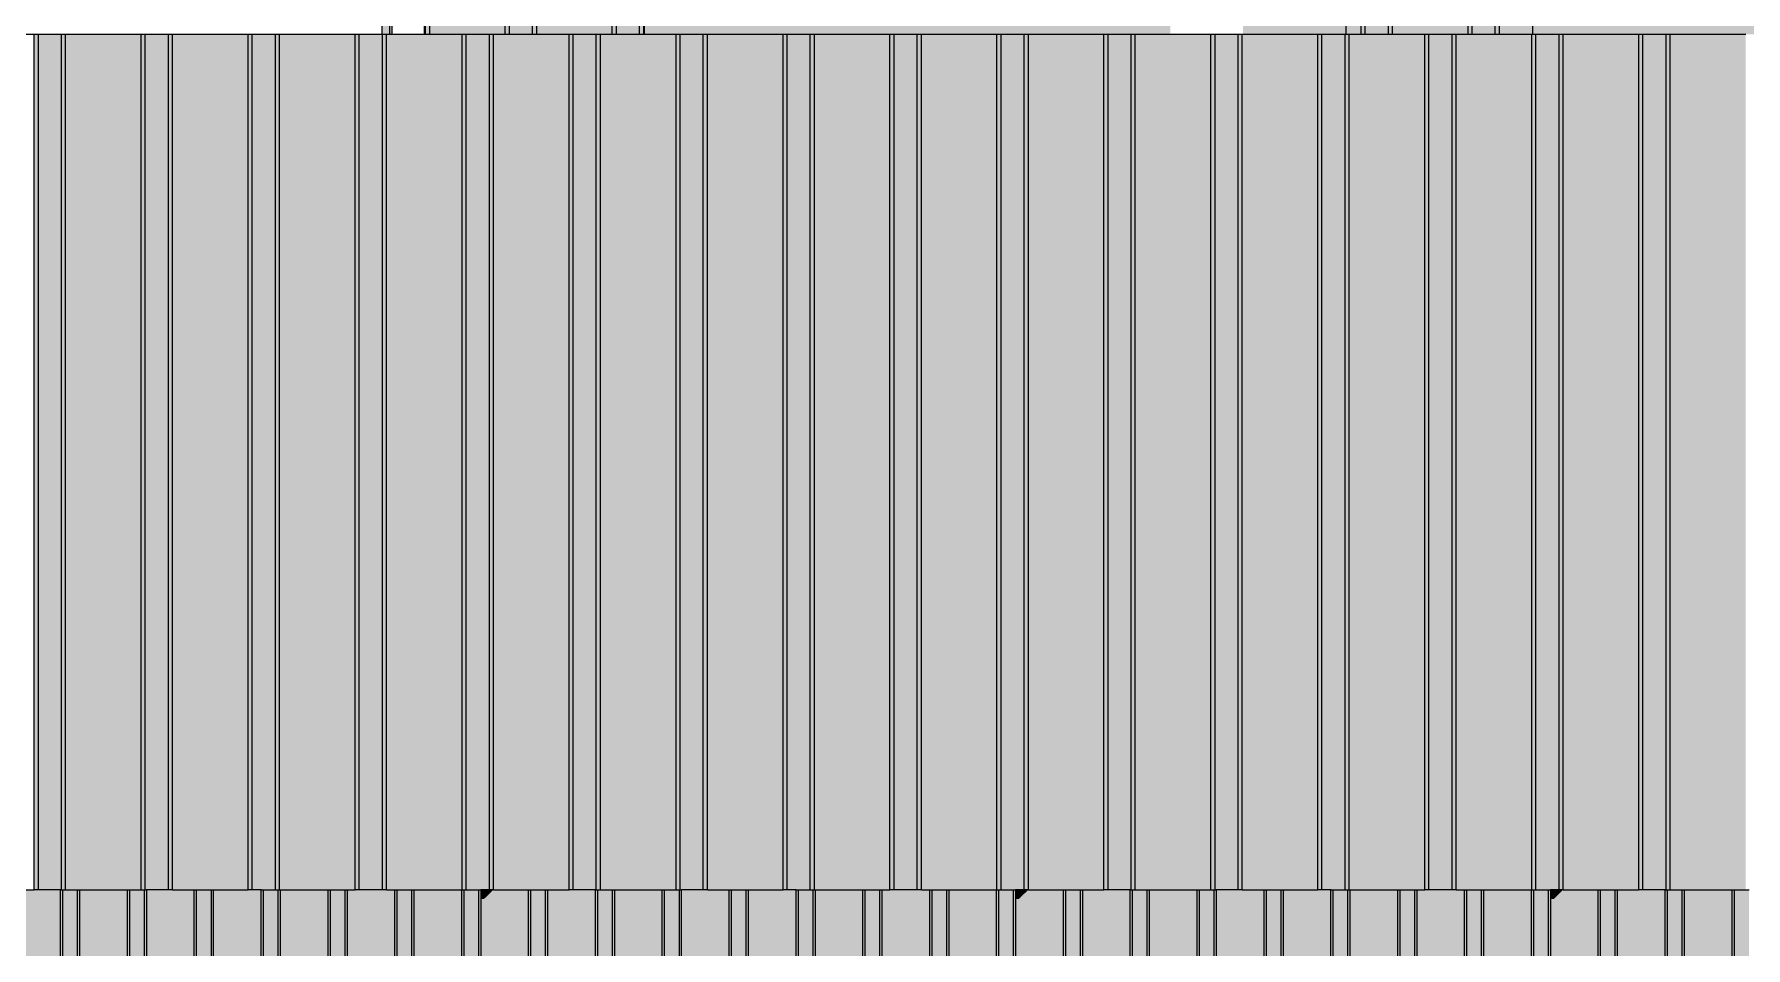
# Model space of a CAD drawing. Header units: millimetres. Extents: x 365175 to 2667127, y -330297 to -162108.
# Drawn here: x 2023077 to 2029477, y -322311 to -318894 of the extents above; entities that cross this region are included whole.
import ezdxf

# ---------------------------------------------------------------- set-up
doc = ezdxf.new("R2010")
doc.units = ezdxf.units.MM
doc.header["$MEASUREMENT"] = 0

# ---------------------------------------------------------------- blocks, each defined once
blk = doc.blocks.new('Élément de coupe_801_2', base_point=(2255931.7, -327094.4))
at = {"linetype": 'Continuous', "lineweight": 0, "true_color": 0x000000}
for points in [[(2023176, -327094.4), (2023176, -322094.4), (2022998.3, -322094.4), (2022998.3, -327094.4)], [(2023016.6, -322387.3), (2023016.6, -327094.4), (2023176, -327094.4), (2023176, -322094.4), (2023073.2, -322094.4), (2023073.2, -322128.5), (2023157.4, -322128.5)], [(2023176, -327094.4), (2023184.7, -327094.4), (2023184.7, -322094.4), (2023176, -322094.4)], [(2023176, -327094.4), (2023184.7, -327094.4), (2023184.7, -322094.4), (2023176, -322094.4)], [(2023239.7, -327094.4), (2023239.7, -322094.4), (2023184.7, -322094.4), (2023184.7, -327094.4)], [(2023239.7, -327094.4), (2023248.3, -327094.4), (2023248.3, -322094.4), (2023239.7, -322094.4)], [(2023426, -327094.4), (2023426, -322094.4), (2023248.3, -322094.4), (2023248.3, -327094.4)], [(2023266.6, -327094.4), (2023426, -327094.4), (2023426, -322094.4), (2023266.6, -322387.3)], [(2023426, -327094.4), (2023434.7, -327094.4), (2023434.7, -322094.4), (2023426, -322094.4)], [(2023426, -327094.4), (2023434.7, -327094.4), (2023434.7, -322094.4), (2023426, -322094.4)], [(2023489.7, -327094.4), (2023489.7, -322094.4), (2023434.7, -322094.4), (2023434.7, -327094.4)], [(2023489.7, -322094.4), (2023489.7, -327094.4), (2023498.3, -327094.4), (2023498.3, -322094.4)], [(2023498.3, -322094.4), (2023497.3, -322094.4), (2023498.3, -322128.5)], [(2023676, -327094.4), (2023676, -322094.4), (2023498.3, -322094.4), (2023498.3, -327094.4)], [(2023498.3, -322094.4), (2023498.3, -322128.5), (2023559.7, -322128.5), (2023594.8, -322094.4)], [(2023676, -322094.4), (2023516.6, -322387.3), (2023516.6, -327094.4), (2023676, -327094.4)], [(2023676, -327094.4), (2023684.7, -327094.4), (2023684.7, -322094.4), (2023676, -322094.4)], [(2023676, -327094.4), (2023684.7, -327094.4), (2023684.7, -322094.4), (2023676, -322094.4)], [(2023739.7, -327094.4), (2023739.7, -322094.4), (2023684.7, -322094.4), (2023684.7, -327094.4)], [(2023739.7, -327094.4), (2023748.3, -327094.4), (2023748.3, -322094.4), (2023739.7, -322094.4)], [(2023926, -327094.4), (2023926, -322094.4), (2023748.3, -322094.4), (2023748.3, -327094.4)], [(2023907.4, -322128.5), (2023766.6, -322387.3), (2023766.6, -327094.4), (2023926, -327094.4), (2023926, -322094.4), (2023873.2, -322094.4), (2023873.2, -322128.5)], [(2023926, -322094.4), (2023926, -327094.4), (2023934.7, -327094.4), (2023934.7, -322094.4)], [(2023926, -322094.4), (2023926, -327094.4), (2023934.7, -327094.4), (2023934.7, -322094.4)], [(2023989.7, -327094.4), (2023989.7, -322094.4), (2023934.7, -322094.4), (2023934.7, -327094.4)], [(2023989.7, -327094.4), (2023998.3, -327094.4), (2023998.3, -322094.4), (2023989.7, -322094.4)], [(2024176, -327094.4), (2024176, -322094.4), (2023998.3, -322094.4), (2023998.3, -327094.4)], [(2024016.6, -322387.3), (2024016.6, -327094.4), (2024176, -327094.4), (2024176, -322094.4)], [(2024176, -327094.4), (2024184.7, -327094.4), (2024184.7, -322094.4), (2024176, -322094.4)], [(2024176, -327094.4), (2024184.7, -327094.4), (2024184.7, -322094.4), (2024176, -322094.4)], [(2024239.7, -327094.4), (2024239.7, -322094.4), (2024184.7, -322094.4), (2024184.7, -327094.4)], [(2024239.7, -322094.4), (2024239.7, -327094.4), (2024248.3, -327094.4), (2024248.3, -322094.4)], [(2024426, -327094.4), (2024426, -322094.4), (2024248.3, -322094.4), (2024248.3, -327094.4)], [(2024266.6, -322387.3), (2024266.6, -327094.4), (2024426, -327094.4), (2024426, -322094.4)], [(2024273.2, -322094.4), (2024273.2, -322128.5), (2024359.7, -322128.5), (2024394.8, -322094.4)], [(2024426, -322094.4), (2024426, -327094.4), (2024434.7, -327094.4), (2024434.7, -322094.4)], [(2024426, -322094.4), (2024426, -327094.4), (2024434.7, -327094.4), (2024434.7, -322094.4)], [(2024489.7, -327094.4), (2024489.7, -322094.4), (2024434.7, -322094.4), (2024434.7, -327094.4)], [(2024489.7, -327094.4), (2024498.3, -327094.4), (2024498.3, -322094.4), (2024489.7, -322094.4)], [(2024498.3, -327094.4), (2024676, -327094.4), (2024676, -322094.4), (2024498.3, -322094.4)], [(2024516.6, -322387.3), (2024516.6, -327094.4), (2024676, -327094.4), (2024676, -322094.4), (2024673.2, -322094.4), (2024673.2, -322099.5)], [(2024684.7, -327094.4), (2024684.7, -322094.4), (2024676, -322094.4), (2024676, -327094.4)], [(2024684.7, -327094.4), (2024684.7, -322094.4), (2024676, -322094.4), (2024676, -327094.4)], [(2024739.7, -327094.4), (2024739.7, -322094.4), (2024684.7, -322094.4), (2024684.7, -327094.4)], [(2024748.3, -327094.4), (2024748.3, -322094.4), (2024739.7, -322094.4), (2024739.7, -327094.4)], [(2024747.3, -322094.4), (2024748.3, -322128.5), (2024748.3, -322094.4)], [(2024926, -327094.4), (2024926, -322094.4), (2024748.3, -322094.4), (2024748.3, -327094.4)], [(2024748.3, -322094.4), (2024748.3, -322128.5), (2024759.7, -322128.5), (2024794.8, -322094.4)], [(2024766.6, -327094.4), (2024926, -327094.4), (2024926, -322094.4), (2024766.6, -322387.3)], [(2024934.7, -327094.4), (2024934.7, -322094.4), (2024926, -322094.4), (2024926, -327094.4)], [(2024934.7, -327094.4), (2024934.7, -322094.4), (2024926, -322094.4), (2024926, -327094.4)], [(2024989.7, -327094.4), (2024989.7, -322094.4), (2024934.7, -322094.4), (2024934.7, -327094.4)], [(2024998.3, -327094.4), (2024998.3, -322094.4), (2024989.7, -322094.4), (2024989.7, -327094.4)], [(2025176, -327094.4), (2025176, -322094.4), (2024998.3, -322094.4), (2024998.3, -327094.4)], [(2025016.6, -322387.3), (2025016.6, -327094.4), (2025176, -327094.4), (2025176, -322094.4), (2025073.2, -322094.4), (2025073.2, -322128.5), (2025157.4, -322128.5)], [(2025184.7, -327094.4), (2025184.7, -322094.4), (2025176, -322094.4), (2025176, -327094.4)], [(2025184.7, -327094.4), (2025184.7, -322094.4), (2025176, -322094.4), (2025176, -327094.4)], [(2025239.7, -327094.4), (2025239.7, -322094.4), (2025184.7, -322094.4), (2025184.7, -327094.4)], [(2025248.3, -327094.4), (2025248.3, -322094.4), (2025239.7, -322094.4), (2025239.7, -327094.4)], [(2025426, -327094.4), (2025426, -322094.4), (2025248.3, -322094.4), (2025248.3, -327094.4)], [(2025266.6, -327094.4), (2025426, -327094.4), (2025426, -322094.4), (2025266.6, -322387.3)], [(2025434.7, -327094.4), (2025434.7, -322094.4), (2025426, -322094.4), (2025426, -327094.4)], [(2025434.7, -327094.4), (2025434.7, -322094.4), (2025426, -322094.4), (2025426, -327094.4)], [(2025489.7, -327094.4), (2025489.7, -322094.4), (2025434.7, -322094.4), (2025434.7, -327094.4)], [(2025498.3, -327094.4), (2025498.3, -322094.4), (2025489.7, -322094.4), (2025489.7, -327094.4)], [(2025497.3, -322094.4), (2025498.3, -322128.5), (2025498.3, -322094.4)], [(2025676, -327094.4), (2025676, -322094.4), (2025498.3, -322094.4), (2025498.3, -327094.4)], [(2025498.3, -322094.4), (2025498.3, -322128.5), (2025559.7, -322128.5), (2025594.8, -322094.4)], [(2025516.6, -322387.3), (2025516.6, -327094.4), (2025676, -327094.4), (2025676, -322094.4)], [(2025684.7, -327094.4), (2025684.7, -322094.4), (2025676, -322094.4), (2025676, -327094.4)], [(2025684.7, -327094.4), (2025684.7, -322094.4), (2025676, -322094.4), (2025676, -327094.4)], [(2025739.7, -327094.4), (2025739.7, -322094.4), (2025684.7, -322094.4), (2025684.7, -327094.4)], [(2025748.3, -327094.4), (2025748.3, -322094.4), (2025739.7, -322094.4), (2025739.7, -327094.4)], [(2025926, -327094.4), (2025926, -322094.4), (2025748.3, -322094.4), (2025748.3, -327094.4)], [(2025907.4, -322128.5), (2025766.6, -322387.3), (2025766.6, -327094.4), (2025926, -327094.4), (2025926, -322094.4), (2025873.2, -322094.4), (2025873.2, -322128.5)], [(2025934.7, -327094.4), (2025934.7, -322094.4), (2025926, -322094.4), (2025926, -327094.4)], [(2025934.7, -327094.4), (2025934.7, -322094.4), (2025926, -322094.4), (2025926, -327094.4)], [(2025989.7, -327094.4), (2025989.7, -322094.4), (2025934.7, -322094.4), (2025934.7, -327094.4)], [(2025998.3, -327094.4), (2025998.3, -322094.4), (2025989.7, -322094.4), (2025989.7, -327094.4)], [(2026176, -327094.4), (2026176, -322094.4), (2025998.3, -322094.4), (2025998.3, -327094.4)], [(2026016.6, -327094.4), (2026176, -327094.4), (2026176, -322094.4), (2026016.6, -322387.3)], [(2026184.7, -327094.4), (2026184.7, -322094.4), (2026176, -322094.4), (2026176, -327094.4)], [(2026184.7, -327094.4), (2026184.7, -322094.4), (2026176, -322094.4), (2026176, -327094.4)], [(2026239.7, -327094.4), (2026239.7, -322094.4), (2026184.7, -322094.4), (2026184.7, -327094.4)], [(2026248.3, -327094.4), (2026248.3, -322094.4), (2026239.7, -322094.4), (2026239.7, -327094.4)], [(2026426, -327094.4), (2026426, -322094.4), (2026248.3, -322094.4), (2026248.3, -327094.4)], [(2026266.6, -322387.3), (2026266.6, -327094.4), (2026426, -327094.4), (2026426, -322094.4)], [(2026394.8, -322094.4), (2026273.2, -322094.4), (2026273.2, -322128.5), (2026359.7, -322128.5)], [(2026434.7, -327094.4), (2026434.7, -322094.4), (2026426, -322094.4), (2026426, -327094.4)], [(2026434.7, -327094.4), (2026434.7, -322094.4), (2026426, -322094.4), (2026426, -327094.4)], [(2026489.7, -327094.4), (2026489.7, -322094.4), (2026434.7, -322094.4), (2026434.7, -327094.4)], [(2026498.3, -327094.4), (2026498.3, -322094.4), (2026489.7, -322094.4), (2026489.7, -327094.4)], [(2026676, -327094.4), (2026676, -322094.4), (2026498.3, -322094.4), (2026498.3, -327094.4)], [(2026516.6, -322387.3), (2026516.6, -327094.4), (2026676, -327094.4), (2026676, -322094.4), (2026673.2, -322094.4), (2026673.2, -322099.5)], [(2026684.7, -327094.4), (2026684.7, -322094.4), (2026676, -322094.4), (2026676, -327094.4)], [(2026684.7, -327094.4), (2026684.7, -322094.4), (2026676, -322094.4), (2026676, -327094.4)], [(2026739.7, -327094.4), (2026739.7, -322094.4), (2026684.7, -322094.4), (2026684.7, -327094.4)], [(2026748.3, -327094.4), (2026748.3, -322094.4), (2026739.7, -322094.4), (2026739.7, -327094.4)], [(2026747.3, -322094.4), (2026748.3, -322128.5), (2026748.3, -322094.4)], [(2026926, -327094.4), (2026926, -322094.4), (2026748.3, -322094.4), (2026748.3, -327094.4)], [(2026794.8, -322094.4), (2026748.3, -322094.4), (2026748.3, -322128.5), (2026759.7, -322128.5)], [(2026766.6, -322387.3), (2026766.6, -327094.4), (2026926, -327094.4), (2026926, -322094.4)], [(2026934.7, -327094.4), (2026934.7, -322094.4), (2026926, -322094.4), (2026926, -327094.4)], [(2026934.7, -327094.4), (2026934.7, -322094.4), (2026926, -322094.4), (2026926, -327094.4)], [(2026989.7, -327094.4), (2026989.7, -322094.4), (2026934.7, -322094.4), (2026934.7, -327094.4)], [(2026998.3, -327094.4), (2026998.3, -322094.4), (2026989.7, -322094.4), (2026989.7, -327094.4)], [(2027176, -327094.4), (2027176, -322094.4), (2026998.3, -322094.4), (2026998.3, -327094.4)], [(2027016.6, -322387.3), (2027016.6, -327094.4), (2027176, -327094.4), (2027176, -322094.4), (2027073.2, -322094.4), (2027073.2, -322128.5), (2027157.4, -322128.5)], [(2027184.7, -327094.4), (2027184.7, -322094.4), (2027176, -322094.4), (2027176, -327094.4)], [(2027184.7, -327094.4), (2027184.7, -322094.4), (2027176, -322094.4), (2027176, -327094.4)], [(2027239.7, -327094.4), (2027239.7, -322094.4), (2027184.7, -322094.4), (2027184.7, -327094.4)], [(2027248.3, -327094.4), (2027248.3, -322094.4), (2027239.7, -322094.4), (2027239.7, -327094.4)], [(2027426, -327094.4), (2027426, -322094.4), (2027248.3, -322094.4), (2027248.3, -327094.4)], [(2027426, -322094.4), (2027266.6, -322387.3), (2027266.6, -327094.4), (2027426, -327094.4)], [(2027434.7, -327094.4), (2027434.7, -322094.4), (2027426, -322094.4), (2027426, -327094.4)], [(2027434.7, -327094.4), (2027434.7, -322094.4), (2027426, -322094.4), (2027426, -327094.4)], [(2027489.7, -327094.4), (2027489.7, -322094.4), (2027434.7, -322094.4), (2027434.7, -327094.4)], [(2027498.3, -327094.4), (2027498.3, -322094.4), (2027489.7, -322094.4), (2027489.7, -327094.4)], [(2027497.3, -322094.4), (2027498.3, -322128.5), (2027498.3, -322094.4)], [(2027676, -327094.4), (2027676, -322094.4), (2027498.3, -322094.4), (2027498.3, -327094.4)], [(2027498.3, -322094.4), (2027498.3, -322128.5), (2027559.7, -322128.5), (2027594.8, -322094.4)], [(2027516.6, -322387.3), (2027516.6, -327094.4), (2027676, -327094.4), (2027676, -322094.4)], [(2027684.7, -327094.4), (2027684.7, -322094.4), (2027676, -322094.4), (2027676, -327094.4)], [(2027684.7, -327094.4), (2027684.7, -322094.4), (2027676, -322094.4), (2027676, -327094.4)], [(2027739.7, -327094.4), (2027739.7, -322094.4), (2027684.7, -322094.4), (2027684.7, -327094.4)], [(2027748.3, -327094.4), (2027748.3, -322094.4), (2027739.7, -322094.4), (2027739.7, -327094.4)], [(2027926, -327094.4), (2027926, -322094.4), (2027748.3, -322094.4), (2027748.3, -327094.4)], [(2027766.6, -322387.3), (2027766.6, -327094.4), (2027926, -327094.4), (2027926, -322094.4), (2027873.2, -322094.4), (2027873.2, -322128.5), (2027907.4, -322128.5)], [(2027934.7, -327094.4), (2027934.7, -322094.4), (2027926, -322094.4), (2027926, -327094.4)], [(2027934.7, -327094.4), (2027934.7, -322094.4), (2027926, -322094.4), (2027926, -327094.4)], [(2027989.7, -327094.4), (2027989.7, -322094.4), (2027934.7, -322094.4), (2027934.7, -327094.4)], [(2027998.3, -327094.4), (2027998.3, -322094.4), (2027989.7, -322094.4), (2027989.7, -327094.4)], [(2028176, -327094.4), (2028176, -322094.4), (2027998.3, -322094.4), (2027998.3, -327094.4)], [(2028016.6, -327094.4), (2028176, -327094.4), (2028176, -322094.4), (2028016.6, -322387.3)], [(2028184.7, -327094.4), (2028184.7, -322094.4), (2028176, -322094.4), (2028176, -327094.4)], [(2028184.7, -327094.4), (2028184.7, -322094.4), (2028176, -322094.4), (2028176, -327094.4)], [(2028239.7, -327094.4), (2028239.7, -322094.4), (2028184.7, -322094.4), (2028184.7, -327094.4)], [(2028239.7, -327094.4), (2028248.3, -327094.4), (2028248.3, -322094.4), (2028239.7, -322094.4)], [(2028426, -327094.4), (2028426, -322094.4), (2028248.3, -322094.4), (2028248.3, -327094.4)], [(2028266.6, -322387.3), (2028266.6, -327094.4), (2028426, -327094.4), (2028426, -322094.4)], [(2028394.8, -322094.4), (2028273.2, -322094.4), (2028273.2, -322128.5), (2028359.7, -322128.5)], [(2028426, -322094.4), (2028426, -327094.4), (2028434.7, -327094.4), (2028434.7, -322094.4)], [(2028426, -322094.4), (2028426, -327094.4), (2028434.7, -327094.4), (2028434.7, -322094.4)], [(2028489.7, -327094.4), (2028489.7, -322094.4), (2028434.7, -322094.4), (2028434.7, -327094.4)], [(2028489.7, -322094.4), (2028489.7, -327094.4), (2028498.3, -327094.4), (2028498.3, -322094.4)], [(2028676, -327094.4), (2028676, -322094.4), (2028498.3, -322094.4), (2028498.3, -327094.4)], [(2028673.2, -322099.5), (2028516.6, -322387.3), (2028516.6, -327094.4), (2028676, -327094.4), (2028676, -322094.4), (2028673.2, -322094.4)], [(2028676, -322094.4), (2028676, -327094.4), (2028684.7, -327094.4), (2028684.7, -322094.4)], [(2028676, -322094.4), (2028676, -327094.4), (2028684.7, -327094.4), (2028684.7, -322094.4)], [(2028739.7, -327094.4), (2028739.7, -322094.4), (2028684.7, -322094.4), (2028684.7, -327094.4)], [(2028739.7, -322094.4), (2028739.7, -327094.4), (2028748.3, -327094.4), (2028748.3, -322094.4)], [(2028747.3, -322094.4), (2028748.3, -322128.5), (2028748.3, -322094.4)], [(2028926, -327094.4), (2028926, -322094.4), (2028748.3, -322094.4), (2028748.3, -327094.4)], [(2028794.8, -322094.4), (2028748.3, -322094.4), (2028748.3, -322128.5), (2028759.7, -322128.5)], [(2028766.6, -327094.4), (2028926, -327094.4), (2028926, -322094.4), (2028766.6, -322387.3)], [(2028926, -322094.4), (2028926, -327094.4), (2028934.7, -327094.4), (2028934.7, -322094.4)], [(2028926, -322094.4), (2028926, -327094.4), (2028934.7, -327094.4), (2028934.7, -322094.4)], [(2028989.7, -327094.4), (2028989.7, -322094.4), (2028934.7, -322094.4), (2028934.7, -327094.4)], [(2028989.7, -322094.4), (2028989.7, -327094.4), (2028998.3, -327094.4), (2028998.3, -322094.4)], [(2029176, -327094.4), (2029176, -322094.4), (2028998.3, -322094.4), (2028998.3, -327094.4)], [(2029016.6, -322387.3), (2029016.6, -327094.4), (2029176, -327094.4), (2029176, -322094.4), (2029073.2, -322094.4), (2029073.2, -322128.5), (2029157.4, -322128.5)], [(2029176, -322094.4), (2029176, -327094.4), (2029184.7, -327094.4), (2029184.7, -322094.4)], [(2029176, -322094.4), (2029176, -327094.4), (2029184.7, -327094.4), (2029184.7, -322094.4)], [(2029239.7, -327094.4), (2029239.7, -322094.4), (2029184.7, -322094.4), (2029184.7, -327094.4)], [(2029239.7, -322094.4), (2029239.7, -327094.4), (2029248.3, -327094.4), (2029248.3, -322094.4)], [(2029426, -327094.4), (2029426, -322094.4), (2029248.3, -322094.4), (2029248.3, -327094.4)], [(2029426, -322094.4), (2029266.6, -322387.3), (2029266.6, -327094.4), (2029426, -327094.4)], [(2029426, -322094.4), (2029426, -327094.4), (2029434.7, -327094.4), (2029434.7, -322094.4)], [(2029426, -322094.4), (2029426, -327094.4), (2029434.7, -327094.4), (2029434.7, -322094.4)], [(2029489.7, -327094.4), (2029489.7, -322094.4), (2029434.7, -322094.4), (2029434.7, -327094.4)]]:
    blk.add_hatch(color=18, dxfattribs=at).paths.add_polyline_path(points)
at = {"color": 7, "linetype": 'Continuous', "lineweight": 5}
for p, q in [((2022998.3, -322094.4), (2023077.4, -322094.4)), ((2023176, -327094.4), (2023176, -322094.4)), ((2023177.1, -322094.4), (2023184.7, -322094.4)), ((2023184.7, -327094.4), (2023184.7, -322094.4)), ((2023184.7, -322094.4), (2023239.7, -322094.4)), ((2023239.7, -327094.4), (2023239.7, -322094.4)), ((2023239.7, -322094.4), (2023248.3, -322094.4)), ((2023248.3, -327094.4), (2023248.3, -322094.4)), ((2023248.3, -322094.4), (2023426, -322094.4)), ((2023426, -327094.4), (2023426, -322094.4)), ((2023426, -322094.4), (2023434.7, -322094.4)), ((2023434.7, -327094.4), (2023434.7, -322094.4)), ((2023434.7, -322094.4), (2023489.7, -322094.4)), ((2023489.7, -327094.4), (2023489.7, -322094.4)), ((2023489.7, -322094.4), (2023497.3, -322094.4)), ((2023498.3, -327094.4), (2023498.3, -322094.4)), ((2023594.8, -322094.4), (2023676, -322094.4)), ((2023676, -327094.4), (2023676, -322094.4)), ((2023676, -322094.4), (2023684.7, -322094.4)), ((2023684.7, -327094.4), (2023684.7, -322094.4)), ((2023684.7, -322094.4), (2023739.7, -322094.4)), ((2023739.7, -327094.4), (2023739.7, -322094.4)), ((2023739.7, -322094.4), (2023748.3, -322094.4)), ((2023748.3, -327094.4), (2023748.3, -322094.4)), ((2023748.3, -322094.4), (2023877.4, -322094.4)), ((2023926, -327094.4), (2023926, -322094.4)), ((2023927.1, -322094.4), (2023934.7, -322094.4)), ((2023934.7, -327094.4), (2023934.7, -322094.4)), ((2023934.7, -322094.4), (2023989.7, -322094.4)), ((2023989.7, -327094.4), (2023989.7, -322094.4)), ((2023989.7, -322094.4), (2023998.3, -322094.4)), ((2023998.3, -327094.4), (2023998.3, -322094.4)), ((2023998.3, -322094.4), (2024176, -322094.4)), ((2024176, -327094.4), (2024176, -322094.4)), ((2024176, -322094.4), (2024184.7, -322094.4)), ((2024184.7, -327094.4), (2024184.7, -322094.4)), ((2024184.7, -322094.4), (2024239.7, -322094.4)), ((2024239.7, -327094.4), (2024239.7, -322094.4)), ((2024239.7, -322094.4), (2024248.3, -322094.4)), ((2024248.3, -327094.4), (2024248.3, -322094.4)), ((2024248.3, -322094.4), (2024277.4, -322094.4)), ((2024394.8, -322094.4), (2024426, -322094.4)), ((2024426, -327094.4), (2024426, -322094.4)), ((2024426, -322094.4), (2024434.7, -322094.4)), ((2024434.7, -327094.4), (2024434.7, -322094.4)), ((2024434.7, -322094.4), (2024489.7, -322094.4)), ((2024489.7, -327094.4), (2024489.7, -322094.4)), ((2024489.7, -322094.4), (2024498.3, -322094.4)), ((2024498.3, -327094.4), (2024498.3, -322094.4)), ((2024498.3, -322094.4), (2024676, -322094.4)), ((2024676, -327094.4), (2024676, -322094.4)), ((2024676, -322094.4), (2024684.7, -322094.4)), ((2024684.7, -327094.4), (2024684.7, -322094.4)), ((2024684.7, -322094.4), (2024739.7, -322094.4)), ((2024739.7, -327094.4), (2024739.7, -322094.4)), ((2024739.7, -322094.4), (2024747.3, -322094.4)), ((2024748.3, -327094.4), (2024748.3, -322094.4)), ((2024794.8, -322094.4), (2024926, -322094.4)), ((2024926, -327094.4), (2024926, -322094.4)), ((2024926, -322094.4), (2024934.7, -322094.4)), ((2024934.7, -327094.4), (2024934.7, -322094.4)), ((2024934.7, -322094.4), (2024989.7, -322094.4)), ((2024989.7, -327094.4), (2024989.7, -322094.4)), ((2024989.7, -322094.4), (2024998.3, -322094.4)), ((2024998.3, -327094.4), (2024998.3, -322094.4)), ((2024998.3, -322094.4), (2025077.4, -322094.4)), ((2025176, -327094.4), (2025176, -322094.4)), ((2025177.1, -322094.4), (2025184.7, -322094.4)), ((2025184.7, -327094.4), (2025184.7, -322094.4)), ((2025184.7, -322094.4), (2025239.7, -322094.4)), ((2025239.7, -327094.4), (2025239.7, -322094.4)), ((2025239.7, -322094.4), (2025248.3, -322094.4)), ((2025248.3, -327094.4), (2025248.3, -322094.4)), ((2025248.3, -322094.4), (2025426, -322094.4)), ((2025426, -327094.4), (2025426, -322094.4)), ((2025426, -322094.4), (2025434.7, -322094.4)), ((2025434.7, -327094.4), (2025434.7, -322094.4)), ((2025434.7, -322094.4), (2025489.7, -322094.4)), ((2025489.7, -327094.4), (2025489.7, -322094.4)), ((2025489.7, -322094.4), (2025497.3, -322094.4)), ((2025498.3, -327094.4), (2025498.3, -322094.4)), ((2025594.8, -322094.4), (2025676, -322094.4)), ((2025676, -327094.4), (2025676, -322094.4)), ((2025676, -322094.4), (2025684.7, -322094.4)), ((2025684.7, -327094.4), (2025684.7, -322094.4)), ((2025684.7, -322094.4), (2025739.7, -322094.4)), ((2025739.7, -327094.4), (2025739.7, -322094.4)), ((2025739.7, -322094.4), (2025748.3, -322094.4)), ((2025748.3, -327094.4), (2025748.3, -322094.4)), ((2025748.3, -322094.4), (2025877.4, -322094.4)), ((2025926, -327094.4), (2025926, -322094.4)), ((2025927.1, -322094.4), (2025934.7, -322094.4)), ((2025934.7, -327094.4), (2025934.7, -322094.4)), ((2025934.7, -322094.4), (2025989.7, -322094.4)), ((2025989.7, -327094.4), (2025989.7, -322094.4)), ((2025989.7, -322094.4), (2025998.3, -322094.4)), ((2025998.3, -327094.4), (2025998.3, -322094.4)), ((2025998.3, -322094.4), (2026176, -322094.4)), ((2026176, -327094.4), (2026176, -322094.4)), ((2026176, -322094.4), (2026184.7, -322094.4)), ((2026184.7, -327094.4), (2026184.7, -322094.4)), ((2026184.7, -322094.4), (2026239.7, -322094.4)), ((2026239.7, -327094.4), (2026239.7, -322094.4)), ((2026239.7, -322094.4), (2026248.3, -322094.4)), ((2026248.3, -327094.4), (2026248.3, -322094.4)), ((2026248.3, -322094.4), (2026277.4, -322094.4)), ((2026394.8, -322094.4), (2026426, -322094.4)), ((2026426, -327094.4), (2026426, -322094.4)), ((2026426, -322094.4), (2026434.7, -322094.4)), ((2026434.7, -327094.4), (2026434.7, -322094.4)), ((2026434.7, -322094.4), (2026489.7, -322094.4)), ((2026489.7, -327094.4), (2026489.7, -322094.4)), ((2026489.7, -322094.4), (2026498.3, -322094.4)), ((2026498.3, -327094.4), (2026498.3, -322094.4)), ((2026498.3, -322094.4), (2026676, -322094.4)), ((2026676, -327094.4), (2026676, -322094.4)), ((2026676, -322094.4), (2026684.7, -322094.4)), ((2026684.7, -327094.4), (2026684.7, -322094.4)), ((2026684.7, -322094.4), (2026739.7, -322094.4)), ((2026739.7, -327094.4), (2026739.7, -322094.4)), ((2026739.7, -322094.4), (2026747.3, -322094.4)), ((2026748.3, -327094.4), (2026748.3, -322094.4)), ((2026794.8, -322094.4), (2026926, -322094.4)), ((2026926, -327094.4), (2026926, -322094.4)), ((2026926, -322094.4), (2026934.7, -322094.4)), ((2026934.7, -327094.4), (2026934.7, -322094.4)), ((2026934.7, -322094.4), (2026989.7, -322094.4)), ((2026989.7, -327094.4), (2026989.7, -322094.4)), ((2026989.7, -322094.4), (2026998.3, -322094.4)), ((2026998.3, -327094.4), (2026998.3, -322094.4)), ((2026998.3, -322094.4), (2027077.4, -322094.4)), ((2027176, -327094.4), (2027176, -322094.4)), ((2027177.1, -322094.4), (2027184.7, -322094.4)), ((2027184.7, -327094.4), (2027184.7, -322094.4)), ((2027184.7, -322094.4), (2027239.7, -322094.4)), ((2027239.7, -327094.4), (2027239.7, -322094.4)), ((2027239.7, -322094.4), (2027248.3, -322094.4)), ((2027248.3, -327094.4), (2027248.3, -322094.4)), ((2027248.3, -322094.4), (2027426, -322094.4)), ((2027426, -327094.4), (2027426, -322094.4)), ((2027426, -322094.4), (2027434.7, -322094.4)), ((2027434.7, -327094.4), (2027434.7, -322094.4)), ((2027434.7, -322094.4), (2027489.7, -322094.4)), ((2027489.7, -327094.4), (2027489.7, -322094.4)), ((2027489.7, -322094.4), (2027497.3, -322094.4)), ((2027498.3, -327094.4), (2027498.3, -322094.4)), ((2027594.8, -322094.4), (2027676, -322094.4)), ((2027676, -327094.4), (2027676, -322094.4)), ((2027676, -322094.4), (2027684.7, -322094.4)), ((2027684.7, -327094.4), (2027684.7, -322094.4)), ((2027684.7, -322094.4), (2027739.7, -322094.4)), ((2027739.7, -327094.4), (2027739.7, -322094.4)), ((2027739.7, -322094.4), (2027748.3, -322094.4)), ((2027748.3, -327094.4), (2027748.3, -322094.4)), ((2027748.3, -322094.4), (2027877.4, -322094.4)), ((2027926, -327094.4), (2027926, -322094.4)), ((2027927.1, -322094.4), (2027934.7, -322094.4)), ((2027934.7, -327094.4), (2027934.7, -322094.4)), ((2027934.7, -322094.4), (2027989.7, -322094.4)), ((2027989.7, -327094.4), (2027989.7, -322094.4)), ((2027989.7, -322094.4), (2027998.3, -322094.4)), ((2027998.3, -327094.4), (2027998.3, -322094.4)), ((2027998.3, -322094.4), (2028176, -322094.4)), ((2028176, -327094.4), (2028176, -322094.4)), ((2028176, -322094.4), (2028184.7, -322094.4)), ((2028184.7, -327094.4), (2028184.7, -322094.4)), ((2028184.7, -322094.4), (2028239.7, -322094.4)), ((2028239.7, -327094.4), (2028239.7, -322094.4)), ((2028239.7, -322094.4), (2028248.3, -322094.4)), ((2028248.3, -327094.4), (2028248.3, -322094.4)), ((2028248.3, -322094.4), (2028277.4, -322094.4)), ((2028394.8, -322094.4), (2028426, -322094.4)), ((2028426, -327094.4), (2028426, -322094.4)), ((2028426, -322094.4), (2028434.7, -322094.4)), ((2028434.7, -327094.4), (2028434.7, -322094.4)), ((2028434.7, -322094.4), (2028489.7, -322094.4)), ((2028489.7, -327094.4), (2028489.7, -322094.4)), ((2028489.7, -322094.4), (2028498.3, -322094.4)), ((2028498.3, -327094.4), (2028498.3, -322094.4)), ((2028498.3, -322094.4), (2028676, -322094.4)), ((2028676, -327094.4), (2028676, -322094.4)), ((2028676, -322094.4), (2028684.7, -322094.4)), ((2028684.7, -327094.4), (2028684.7, -322094.4)), ((2028684.7, -322094.4), (2028739.7, -322094.4)), ((2028739.7, -327094.4), (2028739.7, -322094.4)), ((2028739.7, -322094.4), (2028747.3, -322094.4)), ((2028748.3, -327094.4), (2028748.3, -322094.4)), ((2028794.8, -322094.4), (2028926, -322094.4)), ((2028926, -327094.4), (2028926, -322094.4)), ((2028926, -322094.4), (2028934.7, -322094.4)), ((2028934.7, -327094.4), (2028934.7, -322094.4)), ((2028934.7, -322094.4), (2028989.7, -322094.4)), ((2028989.7, -327094.4), (2028989.7, -322094.4)), ((2028989.7, -322094.4), (2028998.3, -322094.4)), ((2028998.3, -327094.4), (2028998.3, -322094.4)), ((2028998.3, -322094.4), (2029077.4, -322094.4)), ((2029176, -327094.4), (2029176, -322094.4)), ((2029177.1, -322094.4), (2029184.7, -322094.4)), ((2029184.7, -327094.4), (2029184.7, -322094.4)), ((2029184.7, -322094.4), (2029239.7, -322094.4)), ((2029239.7, -327094.4), (2029239.7, -322094.4)), ((2029239.7, -322094.4), (2029248.3, -322094.4)), ((2029248.3, -327094.4), (2029248.3, -322094.4)), ((2029248.3, -322094.4), (2029426, -322094.4)), ((2029426, -327094.4), (2029426, -322094.4)), ((2029426, -322094.4), (2029434.7, -322094.4)), ((2029434.7, -327094.4), (2029434.7, -322094.4)), ((2029434.7, -322094.4), (2029489.7, -322094.4))]:
    blk.add_line(p, q, dxfattribs=at)
blk = doc.blocks.new('Élément de coupe_834_2', base_point=(2255931.7, -327094.4))
at = {"linetype": 'Continuous', "lineweight": 0, "true_color": 0x000000}
for points in [[(2023092.8, -318894.4), (2023077.4, -318894.4), (2023077.4, -322094.4), (2023092.8, -322094.4)], [(2023092.8, -318894.4), (2023077.4, -318894.4), (2023077.4, -322094.4), (2023092.8, -322094.4)], [(2023179.3, -318894.4), (2023092.8, -318894.4), (2023092.8, -322094.4), (2023179.3, -322094.4)], [(2023194.8, -318894.4), (2023179.3, -318894.4), (2023179.3, -322094.4), (2023194.8, -322094.4)], [(2023477.4, -318894.4), (2023194.8, -318894.4), (2023194.8, -322094.4), (2023477.4, -322094.4)], [(2023477.4, -318894.4), (2023473.2, -318928.5), (2023473.2, -322094.4), (2023477.4, -322094.4)], [(2023492.8, -318894.4), (2023477.4, -318894.4), (2023477.4, -322094.4), (2023492.8, -322094.4)], [(2023492.8, -318894.4), (2023477.4, -318894.4), (2023477.4, -322094.4), (2023492.8, -322094.4)], [(2023579.3, -318894.4), (2023492.8, -318894.4), (2023492.8, -322094.4), (2023579.3, -322094.4)], [(2023594.8, -318894.4), (2023579.3, -318894.4), (2023579.3, -322094.4), (2023594.8, -322094.4)], [(2023877.4, -318894.4), (2023594.8, -318894.4), (2023594.8, -322094.4), (2023877.4, -322094.4)], [(2023877.4, -318894.4), (2023873.2, -318928.5), (2023873.2, -322094.4), (2023877.4, -322094.4)], [(2023892.8, -318894.4), (2023877.4, -318894.4), (2023877.4, -322094.4), (2023892.8, -322094.4)], [(2023892.8, -318894.4), (2023877.4, -318894.4), (2023877.4, -322094.4), (2023892.8, -322094.4)], [(2023979.3, -318894.4), (2023892.8, -318894.4), (2023892.8, -322094.4), (2023979.3, -322094.4)], [(2023994.8, -318894.4), (2023979.3, -318894.4), (2023979.3, -322094.4), (2023994.8, -322094.4)], [(2024277.4, -318894.4), (2023994.8, -318894.4), (2023994.8, -322094.4), (2024277.4, -322094.4)], [(2024277.4, -318894.4), (2024273.2, -318928.5), (2024273.2, -322094.4), (2024277.4, -322094.4)], [(2024292.8, -318894.4), (2024277.4, -318894.4), (2024277.4, -322094.4), (2024292.8, -322094.4)], [(2024292.8, -318894.4), (2024277.4, -318894.4), (2024277.4, -322094.4), (2024292.8, -322094.4)], [(2024379.3, -318894.4), (2024292.8, -318894.4), (2024292.8, -322094.4), (2024379.3, -322094.4)], [(2024394.8, -318894.4), (2024379.3, -318894.4), (2024379.3, -322094.4), (2024394.8, -322094.4)], [(2024677.4, -318894.4), (2024394.8, -318894.4), (2024394.8, -322094.4), (2024677.4, -322094.4)], [(2024677.4, -318894.4), (2024673.2, -318928.5), (2024673.2, -322094.4), (2024677.4, -322094.4)], [(2024692.8, -322094.4), (2024692.8, -318894.4), (2024677.4, -318894.4), (2024677.4, -322094.4)], [(2024692.8, -322094.4), (2024692.8, -318894.4), (2024677.4, -318894.4), (2024677.4, -322094.4)], [(2024779.3, -322094.4), (2024779.3, -318894.4), (2024692.8, -318894.4), (2024692.8, -322094.4)], [(2024794.8, -322094.4), (2024794.8, -318894.4), (2024779.3, -318894.4), (2024779.3, -322094.4)], [(2025077.4, -322094.4), (2025077.4, -318894.4), (2024794.8, -318894.4), (2024794.8, -322094.4)], [(2025073.2, -322094.4), (2025077.4, -322094.4), (2025077.4, -318894.4), (2025073.2, -318928.5)], [(2025092.8, -322094.4), (2025092.8, -318894.4), (2025077.4, -318894.4), (2025077.4, -322094.4)], [(2025092.8, -322094.4), (2025092.8, -318894.4), (2025077.4, -318894.4), (2025077.4, -322094.4)], [(2025179.3, -322094.4), (2025179.3, -318894.4), (2025092.8, -318894.4), (2025092.8, -322094.4)], [(2025194.8, -322094.4), (2025194.8, -318894.4), (2025179.3, -318894.4), (2025179.3, -322094.4)], [(2025477.4, -322094.4), (2025477.4, -318894.4), (2025194.8, -318894.4), (2025194.8, -322094.4)], [(2025473.2, -322094.4), (2025477.4, -322094.4), (2025477.4, -318894.4), (2025473.2, -318928.5)], [(2025492.8, -322094.4), (2025492.8, -318894.4), (2025477.4, -318894.4), (2025477.4, -322094.4)], [(2025492.8, -322094.4), (2025492.8, -318894.4), (2025477.4, -318894.4), (2025477.4, -322094.4)], [(2025579.3, -322094.4), (2025579.3, -318894.4), (2025492.8, -318894.4), (2025492.8, -322094.4)], [(2025594.8, -322094.4), (2025594.8, -318894.4), (2025579.3, -318894.4), (2025579.3, -322094.4)], [(2025877.4, -322094.4), (2025877.4, -318894.4), (2025594.8, -318894.4), (2025594.8, -322094.4)], [(2025877.4, -318894.4), (2025873.2, -318928.5), (2025873.2, -322094.4), (2025877.4, -322094.4)], [(2025892.8, -322094.4), (2025892.8, -318894.4), (2025877.4, -318894.4), (2025877.4, -322094.4)], [(2025892.8, -322094.4), (2025892.8, -318894.4), (2025877.4, -318894.4), (2025877.4, -322094.4)], [(2025979.3, -322094.4), (2025979.3, -318894.4), (2025892.8, -318894.4), (2025892.8, -322094.4)], [(2025994.8, -322094.4), (2025994.8, -318894.4), (2025979.3, -318894.4), (2025979.3, -322094.4)], [(2026277.4, -322094.4), (2026277.4, -318894.4), (2025994.8, -318894.4), (2025994.8, -322094.4)], [(2026277.4, -318894.4), (2026273.2, -318928.5), (2026273.2, -322094.4), (2026277.4, -322094.4)], [(2026292.8, -322094.4), (2026292.8, -318894.4), (2026277.4, -318894.4), (2026277.4, -322094.4)], [(2026292.8, -322094.4), (2026292.8, -318894.4), (2026277.4, -318894.4), (2026277.4, -322094.4)], [(2026379.3, -322094.4), (2026379.3, -318894.4), (2026292.8, -318894.4), (2026292.8, -322094.4)], [(2026394.8, -322094.4), (2026394.8, -318894.4), (2026379.3, -318894.4), (2026379.3, -322094.4)], [(2026677.4, -322094.4), (2026677.4, -318894.4), (2026394.8, -318894.4), (2026394.8, -322094.4)], [(2026677.4, -318894.4), (2026673.2, -318928.5), (2026673.2, -322094.4), (2026677.4, -322094.4)], [(2026692.8, -322094.4), (2026692.8, -318894.4), (2026677.4, -318894.4), (2026677.4, -322094.4)], [(2026692.8, -322094.4), (2026692.8, -318894.4), (2026677.4, -318894.4), (2026677.4, -322094.4)], [(2026779.3, -322094.4), (2026779.3, -318894.4), (2026692.8, -318894.4), (2026692.8, -322094.4)], [(2026794.8, -322094.4), (2026794.8, -318894.4), (2026779.3, -318894.4), (2026779.3, -322094.4)], [(2027077.4, -322094.4), (2027077.4, -318894.4), (2026794.8, -318894.4), (2026794.8, -322094.4)], [(2027077.4, -318894.4), (2027073.2, -318928.5), (2027073.2, -322094.4), (2027077.4, -322094.4)], [(2027092.8, -322094.4), (2027092.8, -318894.4), (2027077.4, -318894.4), (2027077.4, -322094.4)], [(2027092.8, -322094.4), (2027092.8, -318894.4), (2027077.4, -318894.4), (2027077.4, -322094.4)], [(2027179.3, -322094.4), (2027179.3, -318894.4), (2027092.8, -318894.4), (2027092.8, -322094.4)], [(2027194.8, -322094.4), (2027194.8, -318894.4), (2027179.3, -318894.4), (2027179.3, -322094.4)], [(2027477.4, -322094.4), (2027477.4, -318894.4), (2027194.8, -318894.4), (2027194.8, -322094.4)], [(2027477.4, -318894.4), (2027473.2, -318928.5), (2027473.2, -322094.4), (2027477.4, -322094.4)], [(2027492.8, -322094.4), (2027492.8, -318894.4), (2027477.4, -318894.4), (2027477.4, -322094.4)], [(2027492.8, -322094.4), (2027492.8, -318894.4), (2027477.4, -318894.4), (2027477.4, -322094.4)], [(2027579.3, -322094.4), (2027579.3, -318894.4), (2027492.8, -318894.4), (2027492.8, -322094.4)], [(2027594.8, -322094.4), (2027594.8, -318894.4), (2027579.3, -318894.4), (2027579.3, -322094.4)], [(2027877.4, -322094.4), (2027877.4, -318894.4), (2027594.8, -318894.4), (2027594.8, -322094.4)], [(2027877.4, -318894.4), (2027873.2, -318928.5), (2027873.2, -322094.4), (2027877.4, -322094.4)], [(2027892.8, -322094.4), (2027892.8, -318894.4), (2027877.4, -318894.4), (2027877.4, -322094.4)], [(2027892.8, -322094.4), (2027892.8, -318894.4), (2027877.4, -318894.4), (2027877.4, -322094.4)], [(2027979.3, -322094.4), (2027979.3, -318894.4), (2027892.8, -318894.4), (2027892.8, -322094.4)], [(2027994.8, -322094.4), (2027994.8, -318894.4), (2027979.3, -318894.4), (2027979.3, -322094.4)], [(2027994.8, -322094.4), (2028277.4, -322094.4), (2028277.4, -318894.4), (2027994.8, -318894.4)], [(2028277.4, -318894.4), (2028273.2, -318928.5), (2028273.2, -322094.4), (2028277.4, -322094.4)], [(2028277.4, -318894.4), (2028277.4, -322094.4), (2028292.8, -322094.4), (2028292.8, -318894.4)], [(2028277.4, -318894.4), (2028277.4, -322094.4), (2028292.8, -322094.4), (2028292.8, -318894.4)], [(2028292.8, -318894.4), (2028292.8, -322094.4), (2028379.3, -322094.4), (2028379.3, -318894.4)], [(2028379.3, -318894.4), (2028379.3, -322094.4), (2028394.8, -322094.4), (2028394.8, -318894.4)], [(2028394.8, -318894.4), (2028394.8, -322094.4), (2028677.4, -322094.4), (2028677.4, -318894.4)], [(2028677.4, -318894.4), (2028673.2, -318928.5), (2028673.2, -322094.4), (2028677.4, -322094.4)], [(2028677.4, -318894.4), (2028677.4, -322094.4), (2028692.8, -322094.4), (2028692.8, -318894.4)], [(2028677.4, -318894.4), (2028677.4, -322094.4), (2028692.8, -322094.4), (2028692.8, -318894.4)], [(2028692.8, -318894.4), (2028692.8, -322094.4), (2028779.3, -322094.4), (2028779.3, -318894.4)], [(2028779.3, -318894.4), (2028779.3, -322094.4), (2028794.8, -322094.4), (2028794.8, -318894.4)], [(2028794.8, -318894.4), (2028794.8, -322094.4), (2029077.4, -322094.4), (2029077.4, -318894.4)], [(2029073.2, -318928.5), (2029073.2, -322094.4), (2029077.4, -322094.4), (2029077.4, -318894.4)], [(2029077.4, -318894.4), (2029077.4, -322094.4), (2029092.8, -322094.4), (2029092.8, -318894.4)], [(2029077.4, -318894.4), (2029077.4, -322094.4), (2029092.8, -322094.4), (2029092.8, -318894.4)], [(2029092.8, -318894.4), (2029092.8, -322094.4), (2029179.3, -322094.4), (2029179.3, -318894.4)], [(2029179.3, -318894.4), (2029179.3, -322094.4), (2029194.8, -322094.4), (2029194.8, -318894.4)], [(2029194.8, -318894.4), (2029194.8, -322094.4), (2029477.4, -322094.4), (2029477.4, -318894.4)], [(2029473.2, -318928.5), (2029473.2, -322094.4), (2029477.4, -322094.4), (2029477.4, -318894.4)]]:
    blk.add_hatch(color=18, dxfattribs=at).paths.add_polyline_path(points)
at = {"color": 7, "linetype": 'Continuous', "lineweight": 5}
for p, q in [((2022794.8, -318894.4), (2023077.4, -318894.4)), ((2023077.4, -322094.4), (2023077.4, -318894.4)), ((2023077.4, -318894.4), (2023092.8, -318894.4)), ((2023092.8, -322094.4), (2023092.8, -318894.4)), ((2023092.8, -318894.4), (2023179.3, -318894.4)), ((2023179.3, -322094.4), (2023179.3, -318894.4)), ((2023179.3, -318894.4), (2023194.8, -318894.4)), ((2023194.8, -322094.4), (2023194.8, -318894.4)), ((2023194.8, -318894.4), (2023477.4, -318894.4)), ((2023477.4, -322094.4), (2023477.4, -318894.4)), ((2023477.4, -318894.4), (2023492.8, -318894.4)), ((2023492.8, -322094.4), (2023492.8, -318894.4)), ((2023492.8, -318894.4), (2023579.3, -318894.4)), ((2023579.3, -322094.4), (2023579.3, -318894.4)), ((2023579.3, -318894.4), (2023594.8, -318894.4)), ((2023594.8, -322094.4), (2023594.8, -318894.4)), ((2023594.8, -318894.4), (2023877.4, -318894.4)), ((2023877.4, -322094.4), (2023877.4, -318894.4)), ((2023877.4, -318894.4), (2023892.8, -318894.4)), ((2023892.8, -322094.4), (2023892.8, -318894.4)), ((2023892.8, -318894.4), (2023979.3, -318894.4)), ((2023979.3, -322094.4), (2023979.3, -318894.4)), ((2023979.3, -318894.4), (2023994.8, -318894.4)), ((2023994.8, -322094.4), (2023994.8, -318894.4)), ((2023994.8, -318894.4), (2024277.4, -318894.4)), ((2024277.4, -322094.4), (2024277.4, -318894.4)), ((2024277.4, -318894.4), (2024292.8, -318894.4)), ((2024292.8, -322094.4), (2024292.8, -318894.4)), ((2024292.8, -318894.4), (2024379.3, -318894.4)), ((2024379.3, -322094.4), (2024379.3, -318894.4)), ((2024379.3, -318894.4), (2024394.8, -318894.4)), ((2024394.8, -322094.4), (2024394.8, -318894.4)), ((2024394.8, -318894.4), (2024677.4, -318894.4)), ((2024677.4, -322094.4), (2024677.4, -318894.4)), ((2024677.4, -318894.4), (2024692.8, -318894.4)), ((2024692.8, -322094.4), (2024692.8, -318894.4)), ((2024692.8, -318894.4), (2024779.3, -318894.4)), ((2024779.3, -322094.4), (2024779.3, -318894.4)), ((2024779.3, -318894.4), (2024794.8, -318894.4)), ((2024794.8, -322094.4), (2024794.8, -318894.4)), ((2024794.8, -318894.4), (2025077.4, -318894.4)), ((2025077.4, -322094.4), (2025077.4, -318894.4)), ((2025077.4, -318894.4), (2025092.8, -318894.4)), ((2025092.8, -322094.4), (2025092.8, -318894.4)), ((2025092.8, -318894.4), (2025179.3, -318894.4)), ((2025179.3, -322094.4), (2025179.3, -318894.4)), ((2025179.3, -318894.4), (2025194.8, -318894.4)), ((2025194.8, -322094.4), (2025194.8, -318894.4)), ((2025194.8, -318894.4), (2025477.4, -318894.4)), ((2025477.4, -322094.4), (2025477.4, -318894.4)), ((2025477.4, -318894.4), (2025492.8, -318894.4)), ((2025492.8, -322094.4), (2025492.8, -318894.4)), ((2025492.8, -318894.4), (2025579.3, -318894.4)), ((2025579.3, -322094.4), (2025579.3, -318894.4)), ((2025579.3, -318894.4), (2025594.8, -318894.4)), ((2025594.8, -322094.4), (2025594.8, -318894.4)), ((2025594.8, -318894.4), (2025877.4, -318894.4)), ((2025877.4, -322094.4), (2025877.4, -318894.4)), ((2025877.4, -318894.4), (2025892.8, -318894.4)), ((2025892.8, -322094.4), (2025892.8, -318894.4)), ((2025892.8, -318894.4), (2025979.3, -318894.4)), ((2025979.3, -322094.4), (2025979.3, -318894.4)), ((2025979.3, -318894.4), (2025994.8, -318894.4)), ((2025994.8, -322094.4), (2025994.8, -318894.4)), ((2025994.8, -318894.4), (2026277.4, -318894.4)), ((2026277.4, -322094.4), (2026277.4, -318894.4)), ((2026277.4, -318894.4), (2026292.8, -318894.4)), ((2026292.8, -322094.4), (2026292.8, -318894.4)), ((2026292.8, -318894.4), (2026379.3, -318894.4)), ((2026379.3, -322094.4), (2026379.3, -318894.4)), ((2026379.3, -318894.4), (2026394.8, -318894.4)), ((2026394.8, -322094.4), (2026394.8, -318894.4)), ((2026394.8, -318894.4), (2026677.4, -318894.4)), ((2026677.4, -322094.4), (2026677.4, -318894.4)), ((2026677.4, -318894.4), (2026692.8, -318894.4)), ((2026692.8, -322094.4), (2026692.8, -318894.4)), ((2026692.8, -318894.4), (2026779.3, -318894.4)), ((2026779.3, -322094.4), (2026779.3, -318894.4)), ((2026779.3, -318894.4), (2026794.8, -318894.4)), ((2026794.8, -322094.4), (2026794.8, -318894.4)), ((2026794.8, -318894.4), (2027077.4, -318894.4)), ((2027077.4, -322094.4), (2027077.4, -318894.4)), ((2027077.4, -318894.4), (2027092.8, -318894.4)), ((2027092.8, -322094.4), (2027092.8, -318894.4)), ((2027092.8, -318894.4), (2027179.3, -318894.4)), ((2027179.3, -322094.4), (2027179.3, -318894.4)), ((2027179.3, -318894.4), (2027194.8, -318894.4)), ((2027194.8, -322094.4), (2027194.8, -318894.4)), ((2027194.8, -318894.4), (2027477.4, -318894.4)), ((2027477.4, -322094.4), (2027477.4, -318894.4)), ((2027477.4, -318894.4), (2027492.8, -318894.4)), ((2027492.8, -322094.4), (2027492.8, -318894.4)), ((2027492.8, -318894.4), (2027579.3, -318894.4)), ((2027579.3, -322094.4), (2027579.3, -318894.4)), ((2027579.3, -318894.4), (2027594.8, -318894.4)), ((2027594.8, -322094.4), (2027594.8, -318894.4)), ((2027594.8, -318894.4), (2027877.4, -318894.4)), ((2027877.4, -322094.4), (2027877.4, -318894.4)), ((2027877.4, -318894.4), (2027892.8, -318894.4)), ((2027892.8, -322094.4), (2027892.8, -318894.4)), ((2027892.8, -318894.4), (2027979.3, -318894.4)), ((2027979.3, -322094.4), (2027979.3, -318894.4)), ((2027979.3, -318894.4), (2027994.8, -318894.4)), ((2027994.8, -322094.4), (2027994.8, -318894.4)), ((2027994.8, -318894.4), (2028277.4, -318894.4)), ((2028277.4, -322094.4), (2028277.4, -318894.4)), ((2028277.4, -318894.4), (2028292.8, -318894.4)), ((2028292.8, -322094.4), (2028292.8, -318894.4)), ((2028292.8, -318894.4), (2028379.3, -318894.4)), ((2028379.3, -322094.4), (2028379.3, -318894.4)), ((2028379.3, -318894.4), (2028394.8, -318894.4)), ((2028394.8, -322094.4), (2028394.8, -318894.4)), ((2028394.8, -318894.4), (2028677.4, -318894.4)), ((2028677.4, -322094.4), (2028677.4, -318894.4)), ((2028677.4, -318894.4), (2028692.8, -318894.4)), ((2028692.8, -322094.4), (2028692.8, -318894.4)), ((2028692.8, -318894.4), (2028779.3, -318894.4)), ((2028779.3, -322094.4), (2028779.3, -318894.4)), ((2028779.3, -318894.4), (2028794.8, -318894.4)), ((2028794.8, -322094.4), (2028794.8, -318894.4)), ((2028794.8, -318894.4), (2029077.4, -318894.4)), ((2029077.4, -322094.4), (2029077.4, -318894.4)), ((2029077.4, -318894.4), (2029092.8, -318894.4)), ((2029092.8, -322094.4), (2029092.8, -318894.4)), ((2029092.8, -318894.4), (2029179.3, -318894.4)), ((2029179.3, -322094.4), (2029179.3, -318894.4)), ((2029179.3, -318894.4), (2029194.8, -318894.4)), ((2029194.8, -322094.4), (2029194.8, -318894.4)), ((2029194.8, -318894.4), (2029477.4, -318894.4)), ((2023092.8, -322094.4), (2023077.4, -322094.4)), ((2023177.1, -322094.4), (2023092.8, -322094.4)), ((2023579.3, -322094.4), (2023497.3, -322094.4)), ((2023594.8, -322094.4), (2023579.3, -322094.4)), ((2023892.8, -322094.4), (2023877.4, -322094.4)), ((2023927.1, -322094.4), (2023892.8, -322094.4)), ((2024292.8, -322094.4), (2024277.4, -322094.4)), ((2024379.3, -322094.4), (2024292.8, -322094.4)), ((2024394.8, -322094.4), (2024379.3, -322094.4)), ((2024779.3, -322094.4), (2024747.3, -322094.4)), ((2024794.8, -322094.4), (2024779.3, -322094.4)), ((2025092.8, -322094.4), (2025077.4, -322094.4)), ((2025177.1, -322094.4), (2025092.8, -322094.4)), ((2025579.3, -322094.4), (2025497.3, -322094.4)), ((2025594.8, -322094.4), (2025579.3, -322094.4)), ((2025892.8, -322094.4), (2025877.4, -322094.4)), ((2025927.1, -322094.4), (2025892.8, -322094.4)), ((2026292.8, -322094.4), (2026277.4, -322094.4)), ((2026379.3, -322094.4), (2026292.8, -322094.4)), ((2026394.8, -322094.4), (2026379.3, -322094.4)), ((2026779.3, -322094.4), (2026747.3, -322094.4)), ((2026794.8, -322094.4), (2026779.3, -322094.4)), ((2027092.8, -322094.4), (2027077.4, -322094.4)), ((2027177.1, -322094.4), (2027092.8, -322094.4)), ((2027579.3, -322094.4), (2027497.3, -322094.4)), ((2027594.8, -322094.4), (2027579.3, -322094.4)), ((2027892.8, -322094.4), (2027877.4, -322094.4)), ((2027927.1, -322094.4), (2027892.8, -322094.4)), ((2028292.8, -322094.4), (2028277.4, -322094.4)), ((2028379.3, -322094.4), (2028292.8, -322094.4)), ((2028394.8, -322094.4), (2028379.3, -322094.4)), ((2028779.3, -322094.4), (2028747.3, -322094.4)), ((2028794.8, -322094.4), (2028779.3, -322094.4)), ((2029092.8, -322094.4), (2029077.4, -322094.4)), ((2029177.1, -322094.4), (2029092.8, -322094.4))]:
    blk.add_line(p, q, dxfattribs=at)
blk = doc.blocks.new('Élément de coupe_1160_2', base_point=(2255931.7, -327094.4))
at = {"linetype": 'Continuous', "lineweight": 0, "true_color": 0x000000}
for points in [[(2024378.1, -308594.4), (2024378.1, -318894.4), (2024379.3, -318894.4), (2024406.1, -318894.4), (2024406.1, -308594.4)], [(2024378.1, -318894.4), (2024406.1, -318894.4), (2024406.1, -308594.4), (2024378.1, -308643.2)], [(2024406.1, -318894.4), (2024416.1, -318894.4), (2024416.1, -308594.4), (2024406.1, -308594.4)]]:
    blk.add_hatch(color=18, dxfattribs=at).paths.add_polyline_path(points)
at = {"color": 7, "linetype": 'Continuous', "lineweight": 5}
for p, q in [((2024378.1, -318894.4), (2024378.1, -308594.4)), ((2024406.1, -308594.4), (2024406.1, -318894.4)), ((2024416.1, -318894.4), (2024416.1, -308594.4))]:
    blk.add_line(p, q, dxfattribs=at)
blk = doc.blocks.new('Élément de coupe_1161_2', base_point=(2255931.7, -327094.4))
at = {"linetype": 'Continuous', "lineweight": 0, "true_color": 0x000000}
for points in [[(2024536.1, -318894.4), (2024540.9, -318894.4), (2024540.9, -308594.4), (2024536.1, -308594.4)], [(2024540.9, -318894.4), (2024556.4, -318894.4), (2024556.4, -308594.4), (2024540.9, -308594.4)], [(2024556.4, -318894.4), (2024677.4, -318894.4), (2024839, -318894.4), (2024839, -308594.4), (2024556.4, -308594.4)], [(2024839, -318894.4), (2024854.4, -318894.4), (2024854.4, -308594.4), (2024839, -308594.4)], [(2024839, -318894.4), (2024854.4, -318894.4), (2024854.4, -308594.4), (2024839, -308594.4)], [(2024854.4, -318894.4), (2024940.9, -318894.4), (2024940.9, -308594.4), (2024854.4, -308594.4)], [(2024940.9, -318894.4), (2024956.4, -318894.4), (2024956.4, -308594.4), (2024940.9, -308594.4)], [(2024956.4, -318894.4), (2025077.4, -318894.4), (2025239, -318894.4), (2025239, -308594.4), (2024956.4, -308594.4)], [(2025234.8, -318894.4), (2025239, -318894.4), (2025239, -308594.4), (2025234.8, -308628.5)], [(2025239, -318894.4), (2025254.4, -318894.4), (2025254.4, -308594.4), (2025239, -308594.4)], [(2025239, -318894.4), (2025254.4, -318894.4), (2025254.4, -308594.4), (2025239, -308594.4)], [(2025254.4, -318894.4), (2025340.9, -318894.4), (2025340.9, -308594.4), (2025254.4, -308594.4)], [(2025340.9, -318894.4), (2025356.4, -318894.4), (2025356.4, -308594.4), (2025340.9, -308594.4)], [(2025639, -308594.4), (2025356.4, -308594.4), (2025356.4, -318894.4), (2025357.6, -318894.4), (2025357.6, -313080.3), (2025639, -312879)], [(2027756.4, -308594.4), (2027756.4, -312919.3), (2027981.5, -313080.3), (2027981.5, -318894.4), (2028039, -318894.4), (2028039, -308594.4)], [(2028039, -308594.4), (2028034.8, -308628.5), (2028034.8, -318894.4), (2028039, -318894.4)], [(2028039, -318894.4), (2028054.4, -318894.4), (2028054.4, -308594.4), (2028039, -308594.4)], [(2028039, -318894.4), (2028054.4, -318894.4), (2028054.4, -308594.4), (2028039, -308594.4)], [(2028054.4, -318894.4), (2028140.9, -318894.4), (2028140.9, -308594.4), (2028054.4, -308594.4)], [(2028140.9, -318894.4), (2028156.4, -318894.4), (2028156.4, -308594.4), (2028140.9, -308594.4)], [(2028156.4, -318894.4), (2028277.4, -318894.4), (2028439, -318894.4), (2028439, -308594.4), (2028156.4, -308594.4)], [(2028434.8, -318894.4), (2028439, -318894.4), (2028439, -308594.4), (2028434.8, -308628.5)], [(2028439, -318894.4), (2028454.4, -318894.4), (2028454.4, -308594.4), (2028439, -308594.4)], [(2028439, -318894.4), (2028454.4, -318894.4), (2028454.4, -308594.4), (2028439, -308594.4)], [(2028454.4, -318894.4), (2028540.9, -318894.4), (2028540.9, -308594.4), (2028454.4, -308594.4)], [(2028540.9, -318894.4), (2028556.4, -318894.4), (2028556.4, -308594.4), (2028540.9, -308594.4)], [(2028839, -308594.4), (2028556.4, -308594.4), (2028556.4, -318894.4), (2028679.4, -318894.4), (2028679.4, -313080.3), (2028839, -312966.2)]]:
    blk.add_hatch(color=18, dxfattribs=at).paths.add_polyline_path(points)
at = {"color": 7, "linetype": 'Continuous', "lineweight": 5}
for p, q in [((2024536.1, -308594.4), (2024536.1, -318894.4)), ((2024540.9, -318894.4), (2024540.9, -308594.4)), ((2024556.4, -318894.4), (2024556.4, -308594.4)), ((2024839, -318894.4), (2024839, -308594.4)), ((2024854.4, -318894.4), (2024854.4, -308594.4)), ((2024940.9, -318894.4), (2024940.9, -308594.4)), ((2024956.4, -318894.4), (2024956.4, -308594.4)), ((2025239, -318894.4), (2025239, -308594.4)), ((2025254.4, -318894.4), (2025254.4, -308594.4)), ((2025340.9, -318894.4), (2025340.9, -308594.4)), ((2025356.4, -318894.4), (2025356.4, -308594.4)), ((2028039, -318894.4), (2028039, -308594.4)), ((2028054.4, -318894.4), (2028054.4, -308594.4)), ((2028140.9, -318894.4), (2028140.9, -308594.4)), ((2028156.4, -318894.4), (2028156.4, -308594.4)), ((2028439, -318894.4), (2028439, -308594.4)), ((2028454.4, -318894.4), (2028454.4, -308594.4)), ((2028540.9, -318894.4), (2028540.9, -308594.4)), ((2028556.4, -318894.4), (2028556.4, -308594.4))]:
    blk.add_line(p, q, dxfattribs=at)
blk = doc.blocks.new('Élément de coupe_1287_2', base_point=(2255931.7, -327094.4))
at = {"linetype": 'Continuous', "lineweight": 0, "true_color": 0x000000}
for points in [[(2028679.4, -318894.4), (2028692.8, -318894.4), (2028724.1, -318894.4), (2028724.1, -313080.3), (2028679.4, -313080.3)], [(2028679.4, -318894.4), (2028692.8, -318894.4), (2028724.1, -318894.4), (2028724.1, -313080.3), (2028679.4, -313080.3)], [(2028724.1, -318894.4), (2028779.3, -318894.4), (2028855.2, -318894.4), (2028855.2, -313080.3), (2028724.1, -313080.3)], [(2028724.1, -318894.4), (2028779.3, -318894.4), (2028855.2, -318894.4), (2028855.2, -313080.3), (2028724.1, -313080.3)], [(2028855.2, -313080.3), (2028855.2, -318894.4), (2029063.7, -318894.4), (2029063.7, -313080.3)], [(2029063.7, -318894.4), (2029077.4, -318894.4), (2029335.4, -318894.4), (2029335.4, -313080.3), (2029063.7, -313080.3)], [(2029335.4, -318894.4), (2029477.4, -318894.4), (2029651.8, -318894.4), (2029651.8, -313080.3), (2029335.4, -313080.3)]]:
    blk.add_hatch(color=18, dxfattribs=at).paths.add_polyline_path(points)
at = {"color": 7, "linetype": 'Continuous', "lineweight": 5}
blk.add_line((2028679.4, -313080.3), (2028679.4, -318894.4), dxfattribs=at)
blk = doc.blocks.new('Élément de coupe_1288_2', base_point=(2255931.7, -327094.4))
at = {"linetype": 'Continuous', "lineweight": 0, "true_color": 0x000000}
for points in [[(2025357.6, -313080.3), (2025357.6, -318894.4), (2025402.3, -318894.4), (2025402.3, -313080.3)], [(2025357.6, -313080.3), (2025357.6, -318894.4), (2025402.3, -318894.4), (2025402.3, -313080.3)], [(2025402.3, -318894.4), (2025477.4, -318894.4), (2025533.3, -318894.4), (2025533.3, -313080.3), (2025402.3, -313080.3)], [(2025402.3, -318894.4), (2025477.4, -318894.4), (2025533.3, -318894.4), (2025533.3, -313080.3), (2025402.3, -313080.3)], [(2025533.3, -318894.4), (2025579.3, -318894.4), (2025741.8, -318894.4), (2025741.8, -313080.3), (2025533.3, -313080.3)], [(2025741.8, -318894.4), (2025877.4, -318894.4), (2026013.5, -318894.4), (2026013.5, -313080.3), (2025741.8, -313080.3)], [(2026013.5, -318894.4), (2026277.4, -318894.4), (2026330, -318894.4), (2026330, -313080.3), (2026013.5, -313080.3)], [(2026330, -318894.4), (2026379.3, -318894.4), (2026669.5, -318894.4), (2026669.5, -313080.3), (2026330, -313080.3)], [(2027009.1, -313080.3), (2026669.5, -313080.3), (2026669.5, -318894.4), (2026677.4, -318894.4), (2027009.1, -318894.4)], [(2027009.1, -318894.4), (2027077.4, -318894.4), (2027325.5, -318894.4), (2027325.5, -313080.3), (2027009.1, -313080.3)], [(2027597.2, -313080.3), (2027597.2, -318894.4), (2027805.7, -318894.4), (2027805.7, -313080.3)], [(2027805.7, -318894.4), (2027877.4, -318894.4), (2027936.8, -318894.4), (2027936.8, -313080.3), (2027805.7, -313080.3)], [(2027936.8, -318894.4), (2027979.3, -318894.4), (2027981.5, -318894.4), (2027981.5, -313080.3), (2027936.8, -313080.3)]]:
    blk.add_hatch(color=18, dxfattribs=at).paths.add_polyline_path(points)
at = {"color": 7, "linetype": 'Continuous', "lineweight": 5}
for p, q in [((2025357.6, -313080.3), (2025357.6, -318894.4)), ((2027981.5, -313080.3), (2027981.5, -318894.4))]:
    blk.add_line(p, q, dxfattribs=at)

msp = doc.modelspace()

# ---------------------------------------------------------------- block references
at = {"lineweight": 0}
for name in ['Élément de coupe_1160_2', 'Élément de coupe_1161_2', 'Élément de coupe_1288_2', 'Élément de coupe_1287_2', 'Élément de coupe_834_2', 'Élément de coupe_801_2']:
    msp.add_blockref(name, (2255931.67, -327094.361), dxfattribs=at)

doc.saveas('drawing.dxf')
